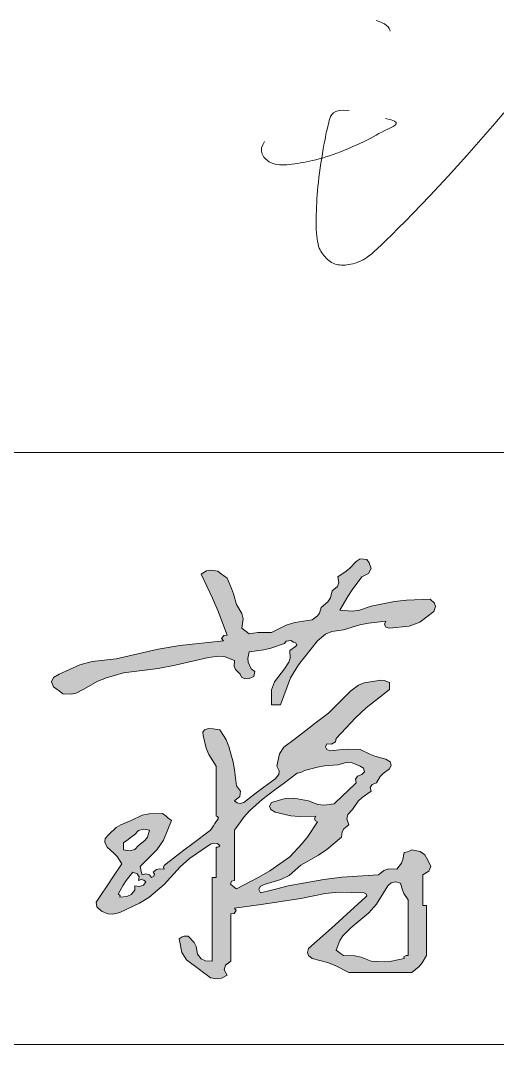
# Model space of a CAD drawing. Header units: millimetres. Extents: x 24 to 5990, y 50 to 4250.
# Drawn here: x 5711.3 to 5768.1, y 1038.4 to 1160.5 of the extents above; entities that cross this region are included whole.
import ezdxf

# ---------------------------------------------------------------- set-up
doc = ezdxf.new("R2010")
doc.units = ezdxf.units.MM
doc.linetypes.add('XKITLINE00', pattern=[0])
doc.layers.add('OtherObjectType', color=1, linetype='Continuous', lineweight=0)

# ---------------------------------------------------------------- blocks, each defined once
blk = doc.blocks.new('*A5')
at = {"layer": 'OtherObjectType'}
for points in [[(5740.14, 1087.54), (5741.2, 1087.53), (5742.94, 1088.4), (5743.98, 1088.72), (5746.04, 1089.02), (5746.68, 1089.5), (5746.94, 1089.85), (5747.14, 1090.52), (5747.93, 1091.18), (5748.23, 1091.64), (5748.46, 1092.51), (5749.07, 1093.03), (5749.24, 1093.48), (5749.12, 1094.17), (5750.09, 1094.83), (5750.54, 1095.2), (5751.32, 1096), (5751.76, 1096.33), (5752.56, 1096.24), (5752.86, 1095.83), (5753.07, 1095.14), (5752.77, 1094.57), (5751.98, 1094.17), (5750.83, 1092.62), (5750.3, 1091.82), (5749.34, 1090.19), (5750.85, 1090.08), (5751.71, 1090.19), (5753.08, 1090.68), (5755.85, 1091.21), (5757.28, 1091.38), (5760.12, 1091.51), (5760.62, 1091.03), (5760.74, 1090.62), (5760.56, 1090.02), (5758.88, 1088.77), (5757.62, 1088.29), (5755.28, 1088.03), (5754.85, 1088.18), (5754.67, 1088.52), (5754.84, 1088.86), (5752.77, 1088.64), (5751.73, 1088.44), (5749.78, 1087.86), (5748.39, 1087.64), (5747.65, 1087.32), (5746.7, 1086.53), (5744.41, 1083.68), (5743.49, 1082.1), (5742.3, 1078.89), (5741.2, 1078.89), (5741.22, 1080.68), (5741.57, 1081.65), (5742.74, 1083.21), (5743.28, 1083.99), (5743.43, 1084.48), (5743.4, 1085.37), (5744.06, 1085.87), (5744.23, 1086.03), (5744.11, 1086.31), (5743.84, 1086.36), (5743.5, 1086.59), (5742.94, 1086.5), (5742.74, 1086.2), (5741.14, 1085.65), (5740.28, 1085.45), (5738.56, 1085.2), (5738.39, 1084.41), (5738.44, 1083.97), (5738.78, 1083.21), (5739.22, 1082.88), (5739.1, 1082.27), (5738.56, 1082.05), (5738.05, 1082.01), (5737.65, 1082.19), (5737.46, 1082.54), (5736.93, 1083.11), (5736.77, 1083.51), (5736.8, 1084.2), (5735.67, 1084.61), (5734.94, 1084.69), (5733.71, 1084.54), (5729.73, 1083.62), (5727.69, 1083.25), (5723.59, 1082.71), (5721.53, 1082.12), (5720.52, 1081.71), (5718.75, 1080.72), (5717.92, 1080.29), (5717.33, 1080.17), (5716.33, 1080.22), (5715.23, 1081.05), (5715, 1081.65), (5715.22, 1082.16), (5715.89, 1082.54), (5718.38, 1083.66), (5719.85, 1084.05), (5722.71, 1084.37), (5727.72, 1085.53), (5730.3, 1085.96), (5735.48, 1086.53), (5735.27, 1086.79), (5735.52, 1087.16), (5735.92, 1087.19), (5734.8, 1090.15), (5734.18, 1091.61), (5732.83, 1094.5), (5733.48, 1094.88), (5734.02, 1094.97), (5734.82, 1094.84), (5735.92, 1094.01), (5736.46, 1092.77), (5736.68, 1092.13), (5737.02, 1090.85), (5737.67, 1089.81), (5737.82, 1089.17), (5737.68, 1088.03), (5738.56, 1087.36), (5739.6, 1087.51)], [(5749.12, 1071.75), (5747.51, 1071.61), (5746.7, 1071.47), (5747.81, 1073.56), (5748.24, 1073.41), (5749.63, 1073.58), (5750.35, 1073.62), (5751.76, 1073.57), (5752.91, 1073), (5753.54, 1072.76), (5754.84, 1072.41), (5755.34, 1072.11), (5755.49, 1071.7), (5755.28, 1071.25), (5754.5, 1070.69), (5754.17, 1070.33), (5753.74, 1069.59), (5753.21, 1069.38), (5752.98, 1069.03), (5753.08, 1068.59), (5752.01, 1067.86), (5751.54, 1067.4), (5750.88, 1066.43), (5750.3, 1065.83), (5750.17, 1065.32), (5750.44, 1064.6), (5749.85, 1064.12), (5749.64, 1063.76), (5749.56, 1063.11), (5747.79, 1061.65), (5746.81, 1060.97), (5744.72, 1059.78), (5743.3, 1058.56), (5742.32, 1058.05), (5740.32, 1057.46), (5739.86, 1057.22), (5739.71, 1056.86), (5739.88, 1056.46), (5743.18, 1057.29), (5747.43, 1058.07), (5749.61, 1058.34), (5753.96, 1058.62), (5754.61, 1059.14), (5755.21, 1059.33), (5756.16, 1059.29), (5756.7, 1060.02), (5756.88, 1060.45), (5757.04, 1061.28), (5757.42, 1061.37), (5757.6, 1061.44), (5757.92, 1061.61), (5758.94, 1061.4), (5759.5, 1061.02), (5759.9, 1060.28), (5760.18, 1059.62), (5759.95, 1059.06), (5759.24, 1058.62), (5759.24, 1054.97), (5759.68, 1054.97), (5759.68, 1048.99), (5759.18, 1048.11), (5758.8, 1047.68), (5757.92, 1046.99), (5750.44, 1046.99), (5748.8, 1047.81), (5747.89, 1048.16), (5746.04, 1048.65), (5745.62, 1049.02), (5745.5, 1049.34), (5745.6, 1049.82), (5748.36, 1052.26), (5749.72, 1053.49), (5752.42, 1055.96), (5752.59, 1056.13), (5752.47, 1056.41), (5752.2, 1056.46), (5749.19, 1056.54), (5747.62, 1056.4), (5744.72, 1055.8), (5741.55, 1055.31), (5739.97, 1055.08), (5736.8, 1054.64), (5737, 1054.38), (5736.75, 1054), (5736.36, 1053.97), (5736.36, 1048.32), (5735.72, 1047.85), (5735.57, 1047.29), (5735.92, 1046.66), (5735.27, 1046.29), (5734.73, 1046.2), (5733.93, 1046.33), (5732.61, 1047.33), (5731.09, 1048.49), (5730.51, 1049.36), (5730.19, 1050.98), (5730.56, 1051.21), (5730.82, 1051.29), (5731.29, 1051.31), (5731.98, 1050.55), (5732.22, 1050.07), (5732.39, 1049.15), (5732.82, 1048.62), (5733.33, 1048.38), (5734.15, 1048.32), (5734.15, 1058.29), (5734.6, 1058.29), (5734.6, 1061.94), (5734.79, 1061.92), (5734.94, 1061.98), (5735.04, 1062.11), (5734.72, 1062.35), (5734.35, 1062.41), (5733.93, 1062.28), (5731.44, 1060.56), (5730.31, 1059.57), (5728.43, 1057.46), (5726.58, 1055.93), (5725.48, 1055.24), (5723.15, 1054.14), (5722.32, 1053.92), (5721.71, 1053.96), (5720.95, 1054.3), (5720.38, 1054.81), (5720.3, 1055.38), (5720.73, 1055.96), (5723.37, 1059.95), (5722.8, 1060.81), (5722.43, 1061.21), (5721.61, 1061.94), (5721.33, 1062.51), (5721.39, 1062.94), (5721.83, 1063.44), (5722.7, 1064.25), (5723.26, 1064.6), (5724.47, 1065.1), (5725.8, 1065.72), (5726.65, 1065.91), (5728.21, 1065.93), (5729.31, 1065.1), (5728.32, 1062.75), (5727.53, 1061.59), (5725.57, 1059.62), (5725.64, 1059.22), (5725.68, 1059.02), (5725.79, 1058.62), (5726.23, 1058.75), (5726.69, 1058.61), (5726.89, 1058.29), (5727.17, 1058.46), (5727.25, 1058.7), (5727.11, 1058.95), (5727.52, 1059.24), (5727.88, 1059.33), (5728.43, 1059.29), (5728.35, 1059.55), (5728.41, 1059.75), (5728.65, 1059.95), (5733.93, 1063.94), (5734.82, 1065.27), (5734.91, 1065.39), (5734.79, 1065.58), (5734.6, 1065.6), (5734.6, 1071.58), (5733.75, 1072.97), (5733.43, 1073.73), (5733.05, 1075.23), (5733.01, 1075.62), (5733.24, 1075.92), (5733.71, 1076.06), (5734.25, 1076.02), (5734.51, 1075.98), (5735.04, 1075.9), (5735.57, 1075.13), (5735.79, 1074.73), (5736.14, 1073.91), (5736.63, 1072.06), (5736.81, 1071.13), (5737.02, 1069.25), (5737.51, 1068.62), (5737.44, 1067.98), (5736.8, 1067.43), (5737.11, 1067.19), (5737.48, 1067.13), (5737.9, 1067.26), (5741.64, 1070.08), (5742.07, 1070.59), (5742.14, 1071.02), (5741.86, 1071.58), (5742.18, 1073.05), (5742.69, 1073.83), (5744.06, 1074.9), (5748.02, 1077.89), (5750.66, 1080.55), (5751.59, 1081.24), (5752.25, 1081.51), (5753.52, 1081.71), (5754.22, 1081.82), (5754.64, 1081.78), (5755.28, 1081.55), (5755.28, 1080.72), (5752.51, 1078.54), (5751.22, 1077.36), (5748.9, 1074.9), (5748.84, 1074.48), (5748.36, 1074.19), (5747.8, 1074.24), (5747.63, 1073.9), (5747.81, 1073.56), (5725.22, 1058.75), (5724.69, 1058.95), (5723.9, 1057.93), (5723.55, 1057.39), (5722.93, 1056.3), (5723.1, 1056.22), (5723.18, 1056.11), (5723.15, 1055.96), (5723.98, 1056.02), (5724.48, 1056.26), (5724.91, 1056.79), (5724.91, 1057.29), (5725.49, 1057.22), (5725.96, 1057.39), (5726.23, 1057.79), (5726, 1058), (5725.69, 1058.06), (5725.35, 1057.96), (5725.45, 1058.4), (5725.22, 1058.75), (5747.81, 1073.56), (5755.46, 1057.67), (5755.06, 1057.29), (5753.72, 1055.12), (5752.8, 1054.08), (5750.66, 1052.31), (5749.71, 1051.36), (5749.34, 1050.79), (5748.9, 1049.65), (5749.78, 1048.99), (5751.15, 1048.97), (5751.88, 1048.82), (5753.08, 1048.32), (5754.67, 1048.24), (5755.51, 1048.31), (5757.04, 1048.65), (5757, 1048.84), (5757.24, 1049.02), (5757.48, 1048.99), (5757.48, 1055.63), (5756.99, 1056.39), (5756.81, 1056.8), (5756.6, 1057.63), (5756, 1057.79), (5755.46, 1057.67), (5747.81, 1073.56), (5726.67, 1063.94), (5725.94, 1064.08), (5725.34, 1063.91), (5724.91, 1063.44), (5723.59, 1062.44), (5723.59, 1061.61), (5724.32, 1061.47), (5724.92, 1061.64), (5725.35, 1062.11), (5726.12, 1062.71), (5726.42, 1063.13), (5726.67, 1063.94), (5747.81, 1073.56), (5746.7, 1071.47), (5745.16, 1071.08), (5744.85, 1070.9), (5744.66, 1070.83), (5744.28, 1070.75), (5740.1, 1067.59), (5738.58, 1066.24), (5737.91, 1065.49), (5736.8, 1063.94), (5736.8, 1057.96), (5736.46, 1057.86), (5736.33, 1057.5), (5736.58, 1057.29), (5737.02, 1056.96), (5739.71, 1058.34), (5741, 1059.11), (5743.4, 1060.78), (5744.88, 1062.36), (5745.55, 1063.2), (5746.7, 1064.93), (5746.42, 1065.11), (5746.34, 1065.35), (5746.48, 1065.6), (5744.52, 1065.56), (5743.51, 1065.66), (5741.64, 1066.1), (5741.14, 1066.4), (5740.99, 1066.8), (5741.2, 1067.26), (5742.85, 1067.72), (5743.89, 1067.76), (5745.6, 1067.43), (5746.72, 1067.01), (5747.45, 1066.94), (5748.68, 1067.09), (5749.72, 1068.1), (5750.25, 1068.6), (5751.32, 1069.59), (5751.22, 1070.03), (5751.45, 1070.38), (5751.98, 1070.58), (5752.29, 1070.91), (5752.19, 1071.34), (5751.76, 1071.58), (5750.84, 1071.97), (5750.12, 1072.02)]]:
    blk.add_hatch(color=7, dxfattribs=at).paths.add_polyline_path(points, flags=17)
at = {"layer": 'OtherObjectType', "color": 7, "linetype": 'XKITLINE00', "lineweight": 0}
for p, q in [((5753.7, 1160.52), (5754.06, 1160.4)), ((5754.06, 1160.4), (5754.38, 1160.25)), ((5754.38, 1160.25), (5754.66, 1160.1)), ((5754.66, 1160.1), (5754.9, 1159.93)), ((5754.9, 1159.93), (5755.1, 1159.76)), ((5755.1, 1159.76), (5755.24, 1159.58)), ((5755.24, 1159.58), (5755.33, 1159.4)), ((5755.33, 1159.4), (5755.36, 1159.23)), ((5748.4, 1149.3), (5748.26, 1149.07)), ((5748.6, 1149.5), (5748.4, 1149.3)), ((5748.89, 1149.66), (5748.6, 1149.5)), ((5749.28, 1149.77), (5748.89, 1149.66)), ((5749.8, 1149.82), (5749.28, 1149.77)), ((5750.48, 1149.8), (5749.8, 1149.82)), ((5767.81, 1148.24), (5768.88, 1149.5)), ((5747.97, 1148.09), (5747.91, 1147.83)), ((5748.04, 1148.34), (5747.97, 1148.09)), ((5748.1, 1148.58), (5748.04, 1148.34)), ((5748.17, 1148.83), (5748.1, 1148.58)), ((5748.26, 1149.07), (5748.17, 1148.83)), ((5755.46, 1148.68), (5754.79, 1148.84)), ((5755.87, 1148.52), (5755.46, 1148.68)), ((5756.06, 1148.37), (5755.87, 1148.52)), ((5755.95, 1148.05), (5756.08, 1148.21)), ((5756.08, 1148.21), (5756.06, 1148.37)), ((5766.71, 1146.97), (5767.81, 1148.24)), ((5747.7, 1146.94), (5747.63, 1146.58)), ((5747.77, 1147.27), (5747.7, 1146.94)), ((5747.84, 1147.56), (5747.77, 1147.27)), ((5747.91, 1147.83), (5747.84, 1147.56)), ((5753.67, 1146.84), (5754.02, 1147.02)), ((5754.02, 1147.02), (5754.37, 1147.2)), ((5754.37, 1147.2), (5754.71, 1147.38)), ((5754.71, 1147.38), (5755.06, 1147.55)), ((5755.06, 1147.55), (5755.4, 1147.72)), ((5755.4, 1147.72), (5755.71, 1147.89)), ((5755.71, 1147.89), (5755.95, 1148.05)), ((5765.59, 1145.7), (5766.71, 1146.97)), ((5740.16, 1145.69), (5740.03, 1145.34)), ((5740.39, 1146.07), (5740.16, 1145.69)), ((5747.46, 1145.7), (5747.37, 1145.2)), ((5747.55, 1146.16), (5747.46, 1145.7)), ((5747.63, 1146.58), (5747.55, 1146.16)), ((5750.84, 1145.45), (5751.29, 1145.65)), ((5751.29, 1145.65), (5751.73, 1145.86)), ((5751.73, 1145.86), (5752.16, 1146.06)), ((5752.16, 1146.06), (5752.56, 1146.26)), ((5752.56, 1146.26), (5752.95, 1146.46)), ((5752.95, 1146.46), (5753.32, 1146.65)), ((5753.32, 1146.65), (5753.67, 1146.84)), ((5764.48, 1144.43), (5765.59, 1145.7)), ((5740.03, 1145.34), (5740, 1145.01)), ((5740, 1145.01), (5740.05, 1144.71)), ((5740.05, 1144.71), (5740.16, 1144.44)), ((5740.16, 1144.44), (5740.31, 1144.21)), ((5747.28, 1144.66), (5747.19, 1144.1)), ((5747.37, 1145.2), (5747.28, 1144.66)), ((5748.11, 1144.37), (5748.54, 1144.52)), ((5748.54, 1144.52), (5748.99, 1144.68)), ((5748.99, 1144.68), (5749.45, 1144.86)), ((5749.45, 1144.86), (5749.91, 1145.05)), ((5749.91, 1145.05), (5750.38, 1145.24)), ((5750.38, 1145.24), (5750.84, 1145.45)), ((5763.36, 1143.17), (5764.48, 1144.43)), ((5740.31, 1144.21), (5740.51, 1144)), ((5740.51, 1144), (5740.72, 1143.82)), ((5740.72, 1143.82), (5740.94, 1143.67)), ((5740.94, 1143.67), (5741.17, 1143.55)), ((5741.17, 1143.55), (5741.4, 1143.46)), ((5741.4, 1143.46), (5741.65, 1143.39)), ((5741.65, 1143.39), (5741.9, 1143.35)), ((5741.9, 1143.35), (5742.16, 1143.32)), ((5742.16, 1143.32), (5742.43, 1143.31)), ((5742.43, 1143.31), (5742.72, 1143.31)), ((5742.72, 1143.31), (5743.02, 1143.32)), ((5743.02, 1143.32), (5743.33, 1143.35)), ((5743.33, 1143.35), (5743.65, 1143.38)), ((5743.65, 1143.38), (5743.98, 1143.42)), ((5743.98, 1143.42), (5744.32, 1143.47)), ((5744.32, 1143.47), (5744.66, 1143.53)), ((5744.66, 1143.53), (5745.02, 1143.59)), ((5745.02, 1143.59), (5745.38, 1143.66)), ((5745.38, 1143.66), (5745.74, 1143.74)), ((5745.74, 1143.74), (5746.11, 1143.82)), ((5746.11, 1143.82), (5746.49, 1143.91)), ((5746.49, 1143.91), (5746.88, 1144.01)), ((5746.88, 1144.01), (5747.28, 1144.11)), ((5747.1, 1143.52), (5747.02, 1142.94)), ((5747.19, 1144.1), (5747.1, 1143.52)), ((5747.28, 1144.11), (5747.69, 1144.24)), ((5747.69, 1144.24), (5748.11, 1144.37)), ((5746.94, 1142.36), (5746.86, 1141.8)), ((5747.02, 1142.94), (5746.94, 1142.36)), ((5762.25, 1141.95), (5763.36, 1143.17)), ((5746.8, 1141.25), (5746.75, 1140.73)), ((5746.86, 1141.8), (5746.8, 1141.25)), ((5760.09, 1139.62), (5761.16, 1140.76)), ((5761.16, 1140.76), (5762.25, 1141.95)), ((5746.66, 1139.74), (5746.63, 1139.26)), ((5746.7, 1140.23), (5746.66, 1139.74)), ((5746.75, 1140.73), (5746.7, 1140.23)), ((5759.06, 1138.54), (5760.09, 1139.62)), ((5746.58, 1138.32), (5746.56, 1137.85)), ((5746.6, 1138.79), (5746.58, 1138.32)), ((5746.63, 1139.26), (5746.6, 1138.79)), ((5758.09, 1137.53), (5759.06, 1138.54)), ((5746.55, 1137.38), (5746.54, 1136.92)), ((5746.56, 1137.85), (5746.55, 1137.38)), ((5757.17, 1136.59), (5758.09, 1137.53)), ((5746.54, 1136.92), (5746.54, 1136.46)), ((5746.54, 1136.46), (5746.54, 1136.02)), ((5746.54, 1136.02), (5746.55, 1135.59)), ((5756.32, 1135.73), (5757.17, 1136.59)), ((5746.55, 1135.59), (5746.57, 1135.18)), ((5746.57, 1135.18), (5746.6, 1134.8)), ((5746.6, 1134.8), (5746.64, 1134.46)), ((5754.89, 1134.31), (5755.56, 1134.97)), ((5755.56, 1134.97), (5756.32, 1135.73)), ((5746.64, 1134.46), (5746.69, 1134.14)), ((5746.69, 1134.14), (5746.76, 1133.86)), ((5746.76, 1133.86), (5746.83, 1133.61)), ((5746.83, 1133.61), (5746.91, 1133.38)), ((5753.85, 1133.31), (5754.33, 1133.76)), ((5754.33, 1133.76), (5754.89, 1134.31)), ((5746.91, 1133.38), (5747, 1133.18)), ((5747, 1133.18), (5747.1, 1132.99)), ((5747.1, 1132.99), (5747.21, 1132.81)), ((5747.21, 1132.81), (5747.33, 1132.64)), ((5747.33, 1132.64), (5747.46, 1132.47)), ((5747.46, 1132.47), (5747.59, 1132.32)), ((5747.59, 1132.32), (5747.73, 1132.17)), ((5752.35, 1132.1), (5752.58, 1132.25)), ((5752.58, 1132.25), (5752.83, 1132.43)), ((5752.83, 1132.43), (5753.12, 1132.66)), ((5753.12, 1132.66), (5753.46, 1132.95)), ((5753.46, 1132.95), (5753.85, 1133.31)), ((5747.73, 1132.17), (5747.88, 1132.02)), ((5747.88, 1132.02), (5748.04, 1131.89)), ((5748.04, 1131.89), (5748.2, 1131.77)), ((5748.2, 1131.77), (5748.37, 1131.67)), ((5748.37, 1131.67), (5748.55, 1131.57)), ((5748.55, 1131.57), (5748.73, 1131.5)), ((5748.73, 1131.5), (5748.92, 1131.43)), ((5748.92, 1131.43), (5749.12, 1131.39)), ((5749.12, 1131.39), (5749.32, 1131.36)), ((5749.32, 1131.36), (5749.53, 1131.34)), ((5749.53, 1131.34), (5749.75, 1131.33)), ((5749.75, 1131.33), (5749.97, 1131.34)), ((5749.97, 1131.34), (5750.2, 1131.37)), ((5750.2, 1131.37), (5750.44, 1131.4)), ((5750.44, 1131.4), (5750.68, 1131.45)), ((5750.68, 1131.45), (5750.92, 1131.51)), ((5750.92, 1131.51), (5751.17, 1131.58)), ((5751.17, 1131.58), (5751.41, 1131.66)), ((5751.41, 1131.66), (5751.66, 1131.76)), ((5751.66, 1131.76), (5751.89, 1131.86)), ((5751.89, 1131.86), (5752.12, 1131.97)), ((5752.12, 1131.97), (5752.35, 1132.1)), ((5399, 1109.01), (5939.69, 1109.01)), ((5751.32, 1096), (5750.54, 1095.2)), ((5751.76, 1096.33), (5751.32, 1096)), ((5752.56, 1096.24), (5751.76, 1096.33)), ((5752.86, 1095.83), (5752.56, 1096.24)), ((5753.07, 1095.14), (5752.86, 1095.83)), ((5733.48, 1094.88), (5732.83, 1094.5)), ((5732.83, 1094.5), (5734.18, 1091.61)), ((5734.02, 1094.97), (5733.48, 1094.88)), ((5734.82, 1094.84), (5734.02, 1094.97)), ((5735.26, 1094.5), (5734.82, 1094.84)), ((5735.48, 1094.34), (5735.26, 1094.5)), ((5735.92, 1094.01), (5735.48, 1094.34)), ((5750.09, 1094.83), (5749.12, 1094.17)), ((5750.54, 1095.2), (5750.09, 1094.83)), ((5751.98, 1094.17), (5752.77, 1094.57)), ((5752.77, 1094.57), (5753.07, 1095.14)), ((5736.46, 1092.77), (5735.92, 1094.01)), ((5749.24, 1093.48), (5749.07, 1093.03)), ((5749.12, 1094.17), (5749.24, 1093.48)), ((5750.83, 1092.62), (5751.98, 1094.17)), ((5736.68, 1092.13), (5736.46, 1092.77)), ((5737.02, 1090.85), (5736.68, 1092.13)), ((5748.46, 1092.51), (5748.23, 1091.64)), ((5749.07, 1093.03), (5748.46, 1092.51)), ((5750.3, 1091.82), (5750.83, 1092.62)), ((5734.18, 1091.61), (5734.8, 1090.15)), ((5737.67, 1089.81), (5737.02, 1090.85)), ((5747.93, 1091.18), (5747.14, 1090.52)), ((5748.23, 1091.64), (5747.93, 1091.18)), ((5749.34, 1090.19), (5750.3, 1091.82)), ((5753.08, 1090.68), (5751.71, 1090.19)), ((5755.85, 1091.21), (5753.08, 1090.68)), ((5757.28, 1091.38), (5755.85, 1091.21)), ((5760.12, 1091.51), (5757.28, 1091.38)), ((5760.62, 1091.03), (5760.12, 1091.51)), ((5760.74, 1090.62), (5760.62, 1091.03)), ((5734.8, 1090.15), (5735.92, 1087.19)), ((5737.82, 1089.17), (5737.67, 1089.81)), ((5746.68, 1089.5), (5746.04, 1089.02)), ((5746.94, 1089.85), (5746.68, 1089.5)), ((5747.14, 1090.52), (5746.94, 1089.85)), ((5750.85, 1090.08), (5749.34, 1090.19)), ((5751.71, 1090.19), (5750.85, 1090.08)), ((5758.88, 1088.77), (5760.56, 1090.02)), ((5760.56, 1090.02), (5760.74, 1090.62)), ((5737.68, 1088.03), (5737.82, 1089.17)), ((5742.94, 1088.4), (5741.2, 1087.53)), ((5743.98, 1088.72), (5742.94, 1088.4)), ((5746.04, 1089.02), (5743.98, 1088.72)), ((5749.78, 1087.86), (5751.73, 1088.44)), ((5751.73, 1088.44), (5752.77, 1088.64)), ((5752.77, 1088.64), (5754.84, 1088.86)), ((5754.84, 1088.86), (5754.67, 1088.52)), ((5754.67, 1088.52), (5754.85, 1088.18)), ((5755.28, 1088.03), (5757.62, 1088.29)), ((5757.62, 1088.29), (5758.88, 1088.77)), ((5735.52, 1087.16), (5735.27, 1086.79)), ((5735.92, 1087.19), (5735.52, 1087.16)), ((5738.03, 1087.76), (5737.68, 1088.03)), ((5738.2, 1087.63), (5738.03, 1087.76)), ((5738.56, 1087.36), (5738.2, 1087.63)), ((5739.6, 1087.51), (5738.56, 1087.36)), ((5740.14, 1087.54), (5739.6, 1087.51)), ((5741.2, 1087.53), (5740.14, 1087.54)), ((5746.7, 1086.53), (5747.65, 1087.32)), ((5747.65, 1087.32), (5748.39, 1087.64)), ((5748.39, 1087.64), (5749.78, 1087.86)), ((5754.85, 1088.18), (5755.28, 1088.03)), ((5730.3, 1085.96), (5727.72, 1085.53)), ((5735.48, 1086.53), (5730.3, 1085.96)), ((5735.27, 1086.79), (5735.48, 1086.53)), ((5741.14, 1085.65), (5742.74, 1086.2)), ((5742.74, 1086.2), (5742.94, 1086.5)), ((5742.94, 1086.5), (5743.5, 1086.59)), ((5743.5, 1086.59), (5743.84, 1086.36)), ((5744.06, 1085.87), (5743.79, 1085.67)), ((5743.84, 1086.36), (5744.11, 1086.31)), ((5744.23, 1086.03), (5744.06, 1085.87)), ((5744.11, 1086.31), (5744.23, 1086.03)), ((5744.41, 1083.68), (5746.7, 1086.53)), ((5727.72, 1085.53), (5722.71, 1084.37)), ((5733.71, 1084.54), (5734.94, 1084.69)), ((5734.94, 1084.69), (5735.67, 1084.61)), ((5735.67, 1084.61), (5736.8, 1084.2)), ((5738.39, 1084.41), (5738.56, 1085.2)), ((5738.56, 1085.2), (5740.28, 1085.45)), ((5740.28, 1085.45), (5741.14, 1085.65)), ((5743.66, 1085.57), (5743.4, 1085.37)), ((5743.4, 1085.37), (5743.43, 1084.48)), ((5743.79, 1085.67), (5743.66, 1085.57)), ((5718.38, 1083.66), (5715.89, 1082.54)), ((5719.85, 1084.05), (5718.38, 1083.66)), ((5722.71, 1084.37), (5719.85, 1084.05)), ((5727.69, 1083.25), (5729.73, 1083.62)), ((5729.73, 1083.62), (5733.71, 1084.54)), ((5736.8, 1084.2), (5736.77, 1083.51)), ((5736.77, 1083.51), (5736.93, 1083.11)), ((5738.44, 1083.97), (5738.39, 1084.41)), ((5738.78, 1083.21), (5738.44, 1083.97)), ((5743.28, 1083.99), (5742.74, 1083.21)), ((5743.43, 1084.48), (5743.28, 1083.99)), ((5743.49, 1082.1), (5744.41, 1083.68)), ((5715.22, 1082.16), (5715, 1081.65)), ((5715.89, 1082.54), (5715.22, 1082.16)), ((5720.52, 1081.71), (5721.53, 1082.12)), ((5721.53, 1082.12), (5723.59, 1082.71)), ((5723.59, 1082.71), (5727.69, 1083.25)), ((5736.93, 1083.11), (5737.46, 1082.54)), ((5737.46, 1082.54), (5737.65, 1082.19)), ((5737.65, 1082.19), (5738.05, 1082.01)), ((5738.56, 1082.05), (5739.1, 1082.27)), ((5739.22, 1082.88), (5738.78, 1083.21)), ((5739.1, 1082.27), (5739.22, 1082.88)), ((5742.74, 1083.21), (5741.57, 1081.65)), ((5715, 1081.65), (5715.23, 1081.05)), ((5715.23, 1081.05), (5715.67, 1080.72)), ((5718.75, 1080.72), (5720.52, 1081.71)), ((5738.05, 1082.01), (5738.56, 1082.05)), ((5741.57, 1081.65), (5741.22, 1080.68)), ((5742.3, 1078.89), (5743.49, 1082.1)), ((5751.59, 1081.24), (5750.66, 1080.55)), ((5752.25, 1081.51), (5751.59, 1081.24)), ((5753.52, 1081.71), (5752.25, 1081.51)), ((5754.22, 1081.82), (5753.52, 1081.71)), ((5754.64, 1081.78), (5754.22, 1081.82)), ((5755.28, 1081.55), (5754.64, 1081.78)), ((5755.28, 1081.21), (5755.28, 1081.55)), ((5755.28, 1081.05), (5755.28, 1081.21)), ((5755.28, 1080.72), (5755.28, 1081.05)), ((5715.67, 1080.72), (5715.89, 1080.55)), ((5715.89, 1080.55), (5716.33, 1080.22)), ((5716.33, 1080.22), (5717.33, 1080.17)), ((5717.33, 1080.17), (5717.92, 1080.29)), ((5717.92, 1080.29), (5718.75, 1080.72)), ((5741.22, 1080.68), (5741.2, 1078.89)), ((5750.66, 1080.55), (5749.6, 1079.49)), ((5752.51, 1078.54), (5755.28, 1080.72)), ((5741.2, 1078.89), (5741.64, 1078.89)), ((5741.64, 1078.89), (5741.86, 1078.89)), ((5741.86, 1078.89), (5742.3, 1078.89)), ((5749.08, 1078.96), (5748.02, 1077.89)), ((5749.6, 1079.49), (5749.08, 1078.96)), ((5751.22, 1077.36), (5752.51, 1078.54)), ((5748.02, 1077.89), (5746.43, 1076.7)), ((5748.9, 1074.9), (5751.22, 1077.36)), ((5733.71, 1076.06), (5733.24, 1075.92)), ((5734.25, 1076.02), (5733.71, 1076.06)), ((5734.51, 1075.98), (5734.25, 1076.02)), ((5745.64, 1076.1), (5744.06, 1074.9)), ((5746.43, 1076.7), (5745.64, 1076.1)), ((5733.24, 1075.92), (5733.01, 1075.62)), ((5733.01, 1075.62), (5733.05, 1075.23)), ((5733.05, 1075.23), (5733.43, 1073.73)), ((5735.04, 1075.9), (5734.51, 1075.98)), ((5735.57, 1075.13), (5735.04, 1075.9)), ((5735.79, 1074.73), (5735.57, 1075.13)), ((5744.06, 1074.9), (5742.69, 1073.83)), ((5748.84, 1074.48), (5748.9, 1074.9)), ((5733.43, 1073.73), (5733.75, 1072.97)), ((5736.14, 1073.91), (5735.79, 1074.73)), ((5736.63, 1072.06), (5736.14, 1073.91)), ((5742.69, 1073.83), (5742.18, 1073.05)), ((5747.63, 1073.9), (5747.8, 1074.24)), ((5747.81, 1073.56), (5747.63, 1073.9)), ((5747.8, 1074.24), (5748.36, 1074.19)), ((5749.63, 1073.58), (5748.24, 1073.41)), ((5748.36, 1074.19), (5748.84, 1074.48)), ((5750.35, 1073.62), (5749.63, 1073.58)), ((5751.76, 1073.57), (5750.35, 1073.62)), ((5752.91, 1073), (5751.76, 1073.57)), ((5733.75, 1072.97), (5734.6, 1071.58)), ((5742.18, 1073.05), (5741.86, 1071.58)), ((5748.24, 1073.41), (5747.81, 1073.56)), ((5753.54, 1072.76), (5752.91, 1073)), ((5754.84, 1072.41), (5753.54, 1072.76)), ((5755.34, 1072.11), (5754.84, 1072.41)), ((5734.6, 1071.58), (5734.6, 1069.19)), ((5736.81, 1071.13), (5736.63, 1072.06)), ((5737.02, 1069.25), (5736.81, 1071.13)), ((5741.86, 1071.58), (5742.14, 1071.02)), ((5746.7, 1071.47), (5745.16, 1071.08)), ((5747.51, 1071.61), (5746.7, 1071.47)), ((5749.12, 1071.75), (5747.51, 1071.61)), ((5750.12, 1072.02), (5749.12, 1071.75)), ((5750.84, 1071.97), (5750.12, 1072.02)), ((5751.76, 1071.58), (5750.84, 1071.97)), ((5752.19, 1071.34), (5751.76, 1071.58)), ((5752.29, 1070.91), (5752.19, 1071.34)), ((5754.5, 1070.69), (5755.28, 1071.25)), ((5755.28, 1071.25), (5755.49, 1071.7)), ((5755.49, 1071.7), (5755.34, 1072.11)), ((5741.64, 1070.08), (5740.14, 1068.95)), ((5742.07, 1070.59), (5741.64, 1070.08)), ((5742.14, 1071.02), (5742.07, 1070.59)), ((5744.28, 1070.75), (5742.61, 1069.49)), ((5744.66, 1070.83), (5744.28, 1070.75)), ((5744.85, 1070.9), (5744.66, 1070.83)), ((5745.16, 1071.08), (5744.85, 1070.9)), ((5751.22, 1070.03), (5751.45, 1070.38)), ((5751.32, 1069.59), (5751.22, 1070.03)), ((5751.45, 1070.38), (5751.98, 1070.58)), ((5751.98, 1070.58), (5752.29, 1070.91)), ((5753.74, 1069.59), (5754.17, 1070.33)), ((5754.17, 1070.33), (5754.5, 1070.69)), ((5734.6, 1069.19), (5734.6, 1067.99)), ((5737.51, 1068.62), (5737.02, 1069.25)), ((5740.14, 1068.95), (5739.39, 1068.39)), ((5741.77, 1068.86), (5740.1, 1067.59)), ((5742.61, 1069.49), (5741.77, 1068.86)), ((5750.25, 1068.6), (5751.32, 1069.59)), ((5752.98, 1069.03), (5753.21, 1069.38)), ((5753.08, 1068.59), (5752.98, 1069.03)), ((5753.21, 1069.38), (5753.74, 1069.59)), ((5734.6, 1067.99), (5734.6, 1065.6)), ((5736.8, 1067.43), (5737.44, 1067.98)), ((5737.44, 1067.98), (5737.51, 1068.62)), ((5739.39, 1068.39), (5737.9, 1067.26)), ((5740.1, 1067.59), (5738.58, 1066.24)), ((5741.2, 1067.26), (5742.85, 1067.72)), ((5742.85, 1067.72), (5743.89, 1067.76)), ((5743.89, 1067.76), (5745.6, 1067.43)), ((5748.68, 1067.09), (5749.72, 1068.1)), ((5749.72, 1068.1), (5750.25, 1068.6)), ((5751.54, 1067.4), (5752.01, 1067.86)), ((5752.01, 1067.86), (5753.08, 1068.59)), ((5737.11, 1067.19), (5736.8, 1067.43)), ((5737.48, 1067.13), (5737.11, 1067.19)), ((5737.9, 1067.26), (5737.48, 1067.13)), ((5738.58, 1066.24), (5737.91, 1065.49)), ((5740.99, 1066.8), (5741.2, 1067.26)), ((5741.14, 1066.4), (5740.99, 1066.8)), ((5741.64, 1066.1), (5741.14, 1066.4)), ((5745.6, 1067.43), (5746.72, 1067.01)), ((5746.72, 1067.01), (5747.45, 1066.94)), ((5747.45, 1066.94), (5748.68, 1067.09)), ((5750.3, 1065.83), (5750.88, 1066.43)), ((5750.88, 1066.43), (5751.54, 1067.4)), ((5724.47, 1065.1), (5723.26, 1064.6)), ((5725.8, 1065.72), (5724.47, 1065.1)), ((5726.65, 1065.91), (5725.8, 1065.72)), ((5728.21, 1065.93), (5726.65, 1065.91)), ((5728.65, 1065.6), (5728.21, 1065.93)), ((5728.32, 1062.75), (5729.31, 1065.1)), ((5728.87, 1065.43), (5728.65, 1065.6)), ((5729.31, 1065.1), (5728.87, 1065.43)), ((5734.82, 1065.27), (5734.46, 1064.74)), ((5734.6, 1065.6), (5734.79, 1065.58)), ((5734.79, 1065.58), (5734.91, 1065.39)), ((5734.91, 1065.39), (5734.82, 1065.27)), ((5737.91, 1065.49), (5736.8, 1063.94)), ((5743.51, 1065.66), (5741.64, 1066.1)), ((5744.52, 1065.56), (5743.51, 1065.66)), ((5746.48, 1065.6), (5744.52, 1065.56)), ((5746.34, 1065.35), (5746.48, 1065.6)), ((5746.42, 1065.11), (5746.34, 1065.35)), ((5746.7, 1064.93), (5746.42, 1065.11)), ((5750.17, 1065.32), (5750.3, 1065.83)), ((5750.44, 1064.6), (5750.17, 1065.32)), ((5722.7, 1064.25), (5721.83, 1063.44)), ((5723.26, 1064.6), (5722.7, 1064.25)), ((5725.34, 1063.91), (5724.91, 1063.44)), ((5725.94, 1064.08), (5725.34, 1063.91)), ((5726.67, 1063.94), (5725.94, 1064.08)), ((5726.42, 1063.13), (5726.67, 1063.94)), ((5733.93, 1063.94), (5731.82, 1062.34)), ((5734.29, 1064.47), (5733.93, 1063.94)), ((5734.46, 1064.74), (5734.29, 1064.47)), ((5736.8, 1063.94), (5736.8, 1061.55)), ((5745.55, 1063.2), (5746.7, 1064.93)), ((5749.64, 1063.76), (5749.85, 1064.12)), ((5749.85, 1064.12), (5750.44, 1064.6)), ((5721.39, 1062.94), (5721.33, 1062.51)), ((5721.83, 1063.44), (5721.39, 1062.94)), ((5724.12, 1062.84), (5723.59, 1062.44)), ((5724.38, 1063.04), (5724.12, 1062.84)), ((5724.91, 1063.44), (5724.38, 1063.04)), ((5725.35, 1062.11), (5726.12, 1062.71)), ((5726.12, 1062.71), (5726.42, 1063.13)), ((5727.53, 1061.59), (5728.32, 1062.75)), ((5744.88, 1062.36), (5745.55, 1063.2)), ((5747.79, 1061.65), (5749.56, 1063.11)), ((5749.56, 1063.11), (5749.64, 1063.76)), ((5721.33, 1062.51), (5721.61, 1061.94)), ((5721.61, 1061.94), (5722.43, 1061.21)), ((5723.59, 1062.44), (5723.59, 1062.11)), ((5723.59, 1062.11), (5723.59, 1061.94)), ((5723.59, 1061.94), (5723.59, 1061.61)), ((5723.59, 1061.61), (5724.32, 1061.47)), ((5724.32, 1061.47), (5724.92, 1061.64)), ((5724.92, 1061.64), (5725.35, 1062.11)), ((5725.57, 1059.62), (5727.53, 1061.59)), ((5730.77, 1061.55), (5728.65, 1059.95)), ((5731.82, 1062.34), (5730.77, 1061.55)), ((5731.44, 1060.56), (5733.93, 1062.28)), ((5733.93, 1062.28), (5734.35, 1062.41)), ((5734.35, 1062.41), (5734.72, 1062.35)), ((5734.79, 1061.92), (5734.6, 1061.94)), ((5734.6, 1061.94), (5734.6, 1060.48)), ((5734.72, 1062.35), (5735.04, 1062.11)), ((5734.94, 1061.98), (5734.79, 1061.92)), ((5735.04, 1062.11), (5734.94, 1061.98)), ((5736.8, 1061.55), (5736.8, 1060.35)), ((5743.4, 1060.78), (5744.88, 1062.36)), ((5746.81, 1060.97), (5747.79, 1061.65)), ((5757.42, 1061.37), (5757.04, 1061.28)), ((5757.6, 1061.44), (5757.42, 1061.37)), ((5757.92, 1061.61), (5757.6, 1061.44)), ((5758.94, 1061.4), (5757.92, 1061.61)), ((5759.5, 1061.02), (5758.94, 1061.4)), ((5722.43, 1061.21), (5722.8, 1060.81)), ((5722.8, 1060.81), (5723.37, 1059.95)), ((5730.31, 1059.57), (5731.44, 1060.56)), ((5734.6, 1060.48), (5734.6, 1059.75)), ((5736.8, 1060.35), (5736.8, 1057.96)), ((5741, 1059.11), (5743.4, 1060.78)), ((5744.72, 1059.78), (5746.81, 1060.97)), ((5756.88, 1060.45), (5756.7, 1060.02)), ((5757.04, 1061.28), (5756.88, 1060.45)), ((5759.9, 1060.28), (5759.5, 1061.02)), ((5760.18, 1059.62), (5759.9, 1060.28)), ((5723.37, 1059.95), (5722.32, 1058.36)), ((5724.69, 1058.95), (5723.9, 1057.93)), ((5725.22, 1058.75), (5724.69, 1058.95)), ((5725.64, 1059.22), (5725.57, 1059.62)), ((5725.68, 1059.02), (5725.64, 1059.22)), ((5725.79, 1058.62), (5725.68, 1059.02)), ((5727.52, 1059.24), (5727.11, 1058.95)), ((5727.11, 1058.95), (5727.25, 1058.7)), ((5727.88, 1059.33), (5727.52, 1059.24)), ((5728.43, 1059.29), (5727.88, 1059.33)), ((5728.41, 1059.75), (5728.35, 1059.55)), ((5728.35, 1059.55), (5728.43, 1059.29)), ((5728.65, 1059.95), (5728.41, 1059.75)), ((5728.43, 1057.46), (5730.31, 1059.57)), ((5734.6, 1059.75), (5734.6, 1058.29)), ((5739.71, 1058.34), (5741, 1059.11)), ((5743.3, 1058.56), (5744.72, 1059.78)), ((5754.61, 1059.14), (5753.96, 1058.62)), ((5755.21, 1059.33), (5754.61, 1059.14)), ((5756.16, 1059.29), (5755.21, 1059.33)), ((5756.7, 1060.02), (5756.16, 1059.29)), ((5759.24, 1058.62), (5759.95, 1059.06)), ((5759.95, 1059.06), (5760.18, 1059.62)), ((5722.32, 1058.36), (5721.79, 1057.56)), ((5723.9, 1057.93), (5723.55, 1057.39)), ((5725.45, 1058.4), (5725.22, 1058.75)), ((5725.35, 1057.96), (5725.45, 1058.4)), ((5725.69, 1058.06), (5725.35, 1057.96)), ((5726, 1058), (5725.69, 1058.06)), ((5726.23, 1058.75), (5725.79, 1058.62)), ((5725.96, 1057.39), (5726.23, 1057.79)), ((5726.23, 1057.79), (5726, 1058)), ((5726.69, 1058.61), (5726.23, 1058.75)), ((5726.89, 1058.29), (5726.69, 1058.61)), ((5727.17, 1058.46), (5726.89, 1058.29)), ((5727.25, 1058.7), (5727.17, 1058.46)), ((5734.33, 1058.29), (5734.15, 1058.29)), ((5734.15, 1058.29), (5734.15, 1054.3)), ((5734.42, 1058.29), (5734.33, 1058.29)), ((5734.6, 1058.29), (5734.42, 1058.29)), ((5736.46, 1057.86), (5736.33, 1057.5)), ((5736.8, 1057.96), (5736.46, 1057.86)), ((5737.02, 1056.96), (5739.71, 1058.34)), ((5740.32, 1057.46), (5742.32, 1058.05)), ((5742.32, 1058.05), (5743.3, 1058.56)), ((5747.43, 1058.07), (5743.18, 1057.29)), ((5749.61, 1058.34), (5747.43, 1058.07)), ((5753.96, 1058.62), (5749.61, 1058.34)), ((5756, 1057.79), (5755.46, 1057.67)), ((5756.6, 1057.63), (5756, 1057.79)), ((5759.24, 1057.16), (5759.24, 1058.62)), ((5721.79, 1057.56), (5720.73, 1055.96)), ((5723.55, 1057.39), (5722.93, 1056.3)), ((5724.48, 1056.26), (5724.91, 1056.79)), ((5724.91, 1057.09), (5724.91, 1057.29)), ((5724.91, 1057.29), (5725.49, 1057.22)), ((5724.91, 1056.99), (5724.91, 1057.09)), ((5724.91, 1056.79), (5724.91, 1056.99)), ((5725.49, 1057.22), (5725.96, 1057.39)), ((5726.58, 1055.93), (5728.43, 1057.46)), ((5736.33, 1057.5), (5736.58, 1057.29)), ((5736.58, 1057.29), (5736.75, 1057.16)), ((5736.75, 1057.16), (5736.84, 1057.09)), ((5736.84, 1057.09), (5737.02, 1056.96)), ((5739.71, 1056.86), (5739.86, 1057.22)), ((5739.88, 1056.46), (5739.71, 1056.86)), ((5739.86, 1057.22), (5740.32, 1057.46)), ((5741.2, 1056.79), (5739.88, 1056.46)), ((5741.86, 1056.96), (5741.2, 1056.79)), ((5743.18, 1057.29), (5741.86, 1056.96)), ((5747.62, 1056.4), (5749.19, 1056.54)), ((5749.19, 1056.54), (5752.2, 1056.46)), ((5755.06, 1057.29), (5753.72, 1055.12)), ((5755.46, 1057.67), (5755.06, 1057.29)), ((5756.81, 1056.8), (5756.6, 1057.63)), ((5756.99, 1056.39), (5756.81, 1056.8)), ((5759.24, 1056.43), (5759.24, 1057.16)), ((5720.73, 1055.96), (5720.3, 1055.38)), ((5720.3, 1055.38), (5720.38, 1054.81)), ((5722.93, 1056.3), (5723.1, 1056.22)), ((5723.1, 1056.22), (5723.18, 1056.11)), ((5723.18, 1056.11), (5723.15, 1055.96)), ((5723.15, 1055.96), (5723.98, 1056.02)), ((5723.98, 1056.02), (5724.48, 1056.26)), ((5725.48, 1055.24), (5726.58, 1055.93)), ((5739.97, 1055.08), (5741.55, 1055.31)), ((5741.55, 1055.31), (5744.72, 1055.8)), ((5744.72, 1055.8), (5747.62, 1056.4)), ((5752.42, 1055.96), (5749.72, 1053.49)), ((5752.2, 1056.46), (5752.47, 1056.41)), ((5752.59, 1056.13), (5752.42, 1055.96)), ((5752.47, 1056.41), (5752.59, 1056.13)), ((5757.48, 1055.63), (5756.99, 1056.39)), ((5757.48, 1052.97), (5757.48, 1055.63)), ((5759.24, 1054.97), (5759.24, 1056.43)), ((5720.38, 1054.81), (5720.95, 1054.3)), ((5720.95, 1054.3), (5721.71, 1053.96)), ((5722.32, 1053.92), (5723.15, 1054.14)), ((5723.15, 1054.14), (5725.48, 1055.24)), ((5734.15, 1054.3), (5734.15, 1052.31)), ((5736.75, 1054), (5737, 1054.38)), ((5736.8, 1054.64), (5739.97, 1055.08)), ((5737, 1054.38), (5736.8, 1054.64)), ((5752.8, 1054.08), (5750.66, 1052.31)), ((5753.72, 1055.12), (5752.8, 1054.08)), ((5759.42, 1054.97), (5759.24, 1054.97)), ((5759.51, 1054.97), (5759.42, 1054.97)), ((5759.68, 1054.97), (5759.51, 1054.97)), ((5759.68, 1052.58), (5759.68, 1054.97)), ((5721.71, 1053.96), (5722.32, 1053.92)), ((5736.36, 1053.97), (5736.75, 1054)), ((5736.36, 1051.71), (5736.36, 1053.97)), ((5749.72, 1053.49), (5748.36, 1052.26)), ((5757.48, 1051.64), (5757.48, 1052.97)), ((5734.15, 1052.31), (5734.15, 1048.32)), ((5736.36, 1050.58), (5736.36, 1051.71)), ((5748.36, 1052.26), (5745.6, 1049.82)), ((5750.66, 1052.31), (5749.71, 1051.36)), ((5757.48, 1048.99), (5757.48, 1051.64)), ((5759.68, 1051.38), (5759.68, 1052.58)), ((5730.56, 1051.21), (5730.19, 1050.98)), ((5730.19, 1050.98), (5730.51, 1049.36)), ((5730.82, 1051.29), (5730.56, 1051.21)), ((5731.29, 1051.31), (5730.82, 1051.29)), ((5731.98, 1050.55), (5731.29, 1051.31)), ((5732.22, 1050.07), (5731.98, 1050.55)), ((5736.36, 1048.32), (5736.36, 1050.58)), ((5749.34, 1050.79), (5748.9, 1049.65)), ((5749.71, 1051.36), (5749.34, 1050.79)), ((5759.68, 1048.99), (5759.68, 1051.38)), ((5730.51, 1049.36), (5731.09, 1048.49)), ((5732.39, 1049.15), (5732.22, 1050.07)), ((5732.82, 1048.62), (5732.39, 1049.15)), ((5745.6, 1049.82), (5745.5, 1049.34)), ((5745.5, 1049.34), (5745.62, 1049.02)), ((5748.9, 1049.65), (5749.25, 1049.39)), ((5749.25, 1049.39), (5749.43, 1049.25)), ((5749.43, 1049.25), (5749.78, 1048.99)), ((5731.09, 1048.49), (5732.61, 1047.33)), ((5733.33, 1048.38), (5732.82, 1048.62)), ((5734.15, 1048.32), (5733.33, 1048.38)), ((5735.72, 1047.85), (5736.36, 1048.32)), ((5745.62, 1049.02), (5746.04, 1048.65)), ((5746.04, 1048.65), (5747.89, 1048.16)), ((5747.89, 1048.16), (5748.8, 1047.81)), ((5749.78, 1048.99), (5751.15, 1048.97)), ((5751.15, 1048.97), (5751.88, 1048.82)), ((5751.88, 1048.82), (5753.08, 1048.32)), ((5753.08, 1048.32), (5754.67, 1048.24)), ((5754.67, 1048.24), (5755.51, 1048.31)), ((5755.51, 1048.31), (5757.04, 1048.65)), ((5757, 1048.84), (5757.24, 1049.02)), ((5757.04, 1048.65), (5757, 1048.84)), ((5757.24, 1049.02), (5757.48, 1048.99)), ((5758.8, 1047.68), (5759.18, 1048.11)), ((5759.18, 1048.11), (5759.68, 1048.99)), ((5732.61, 1047.33), (5733.14, 1046.93)), ((5733.14, 1046.93), (5733.41, 1046.73)), ((5733.41, 1046.73), (5733.93, 1046.33)), ((5735.57, 1047.29), (5735.72, 1047.85)), ((5735.92, 1046.66), (5735.57, 1047.29)), ((5748.8, 1047.81), (5750.44, 1046.99)), ((5750.44, 1046.99), (5753.43, 1046.99)), ((5753.43, 1046.99), (5754.93, 1046.99)), ((5754.93, 1046.99), (5757.92, 1046.99)), ((5757.92, 1046.99), (5758.8, 1047.68)), ((5733.93, 1046.33), (5734.73, 1046.2)), ((5734.73, 1046.2), (5735.27, 1046.29)), ((5735.27, 1046.29), (5735.92, 1046.66)), ((5399, 1038.38), (5939.69, 1038.38))]:
    blk.add_line(p, q, dxfattribs=at)

msp = doc.modelspace()

# ---------------------------------------------------------------- block references
at = {"lineweight": 0}
msp.add_blockref('*A5', (0, 0), dxfattribs=at)

doc.saveas('drawing.dxf')
